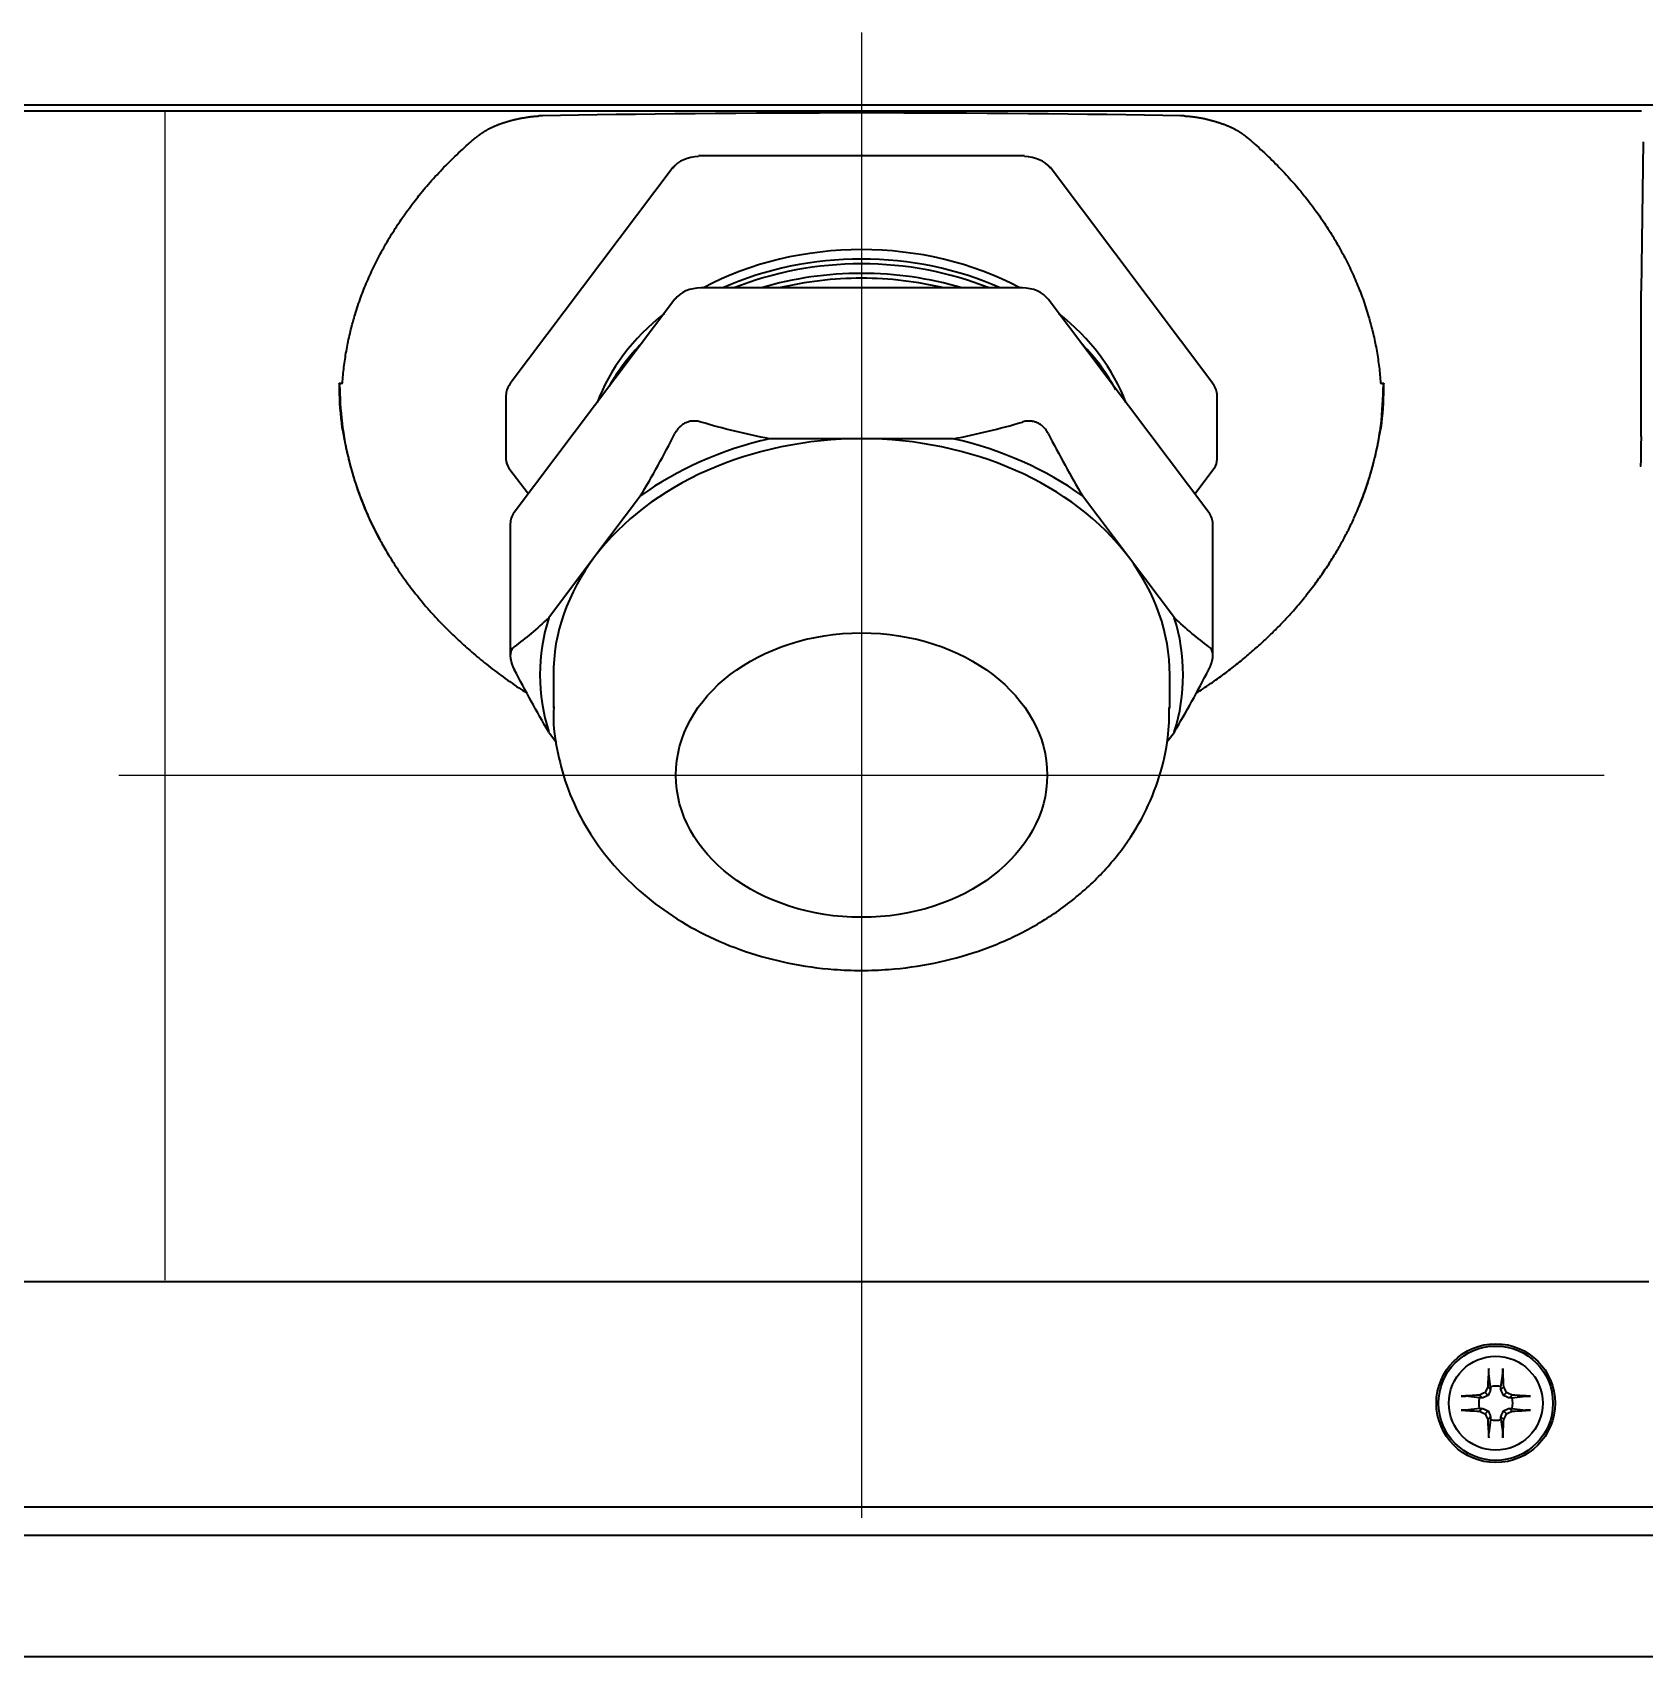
# Model space of a CAD drawing. Header units: inches. Extents: x 90 to 4161, y -506 to 3104.
# Drawn here: x 204.9 to 313.4, y 1192.2 to 1301.6 of the extents above; entities that cross this region are included whole.
import ezdxf

# ---------------------------------------------------------------- set-up
doc = ezdxf.new("R2010")
doc.units = ezdxf.units.IN
doc.layers.add('1', color=7, linetype='Continuous', true_color=0xffffff)

msp = doc.modelspace()

# ---------------------------------------------------------------- linework, layer by layer
at = {"color": 1}
for p, q in [((260.67, 1301.55), (260.67, 1201.55)), ((210.67, 1251.55), (310.67, 1251.55))]:
    msp.add_line(p, q, dxfattribs=at)
msp.add_line((213.78, 1217.54), (213.78, 1296.27))
at = {"layer": '1', "color": 7, "linetype": 'Continuous', "lineweight": 35}
for p, q in [((838.73, 1296.66), (92.01, 1296.66)), ((140.55, 1296.27), (313.18, 1296.27)), ((313.29, 1294.18), (313.15, 1284.15)), ((271.64, 1293.25), (249.7, 1293.25)), ((271.64, 1293.19), (271.64, 1293.25)), ((247.99, 1292.48), (237.02, 1277.92)), ((247.99, 1292.48), (247.97, 1292.42)), ((284.33, 1277.92), (273.36, 1292.48)), ((273.37, 1292.42), (273.36, 1292.48)), ((271.5, 1284.35), (249.85, 1284.35)), ((313.15, 1274.34), (313.15, 1284.15)), ((248.11, 1283.59), (237.29, 1269.22)), ((284.05, 1269.22), (273.23, 1283.59)), ((225.5, 1277.93), (225.5, 1277.56)), ((225.5, 1277.93), (225.72, 1277.93)), ((225.52, 1277.84), (225.5, 1277.93)), ((225.57, 1277.56), (225.52, 1277.84)), ((237.02, 1277.92), (237, 1277.87)), ((284.34, 1277.87), (284.33, 1277.92)), ((295.62, 1277.93), (295.84, 1277.93)), ((295.82, 1277.84), (295.77, 1277.56)), ((295.84, 1277.93), (295.82, 1277.84)), ((295.84, 1277.56), (295.84, 1277.93)), ((236.73, 1277.1), (236.73, 1272.82)), ((284.61, 1272.82), (284.61, 1277.1)), ((260.67, 1274.2), (254.49, 1274.2)), ((266.85, 1274.2), (260.67, 1274.2)), ((236.93, 1272.21), (238.24, 1270.48)), ((283.1, 1270.48), (284.41, 1272.21)), ((245.79, 1270.35), (242.7, 1266.25)), ((278.64, 1266.25), (275.55, 1270.35)), ((237.02, 1268.46), (237.02, 1259.58)), ((284.32, 1259.58), (284.32, 1268.46)), ((242.7, 1266.25), (239.61, 1262.15)), ((281.73, 1262.15), (278.64, 1266.25)), ((239.92, 1258.3), (239.92, 1256.05)), ((281.42, 1256.05), (281.42, 1258.3)), ((239.61, 1254.45), (240.14, 1253.75)), ((281.23, 1253.79), (281.73, 1254.45)), ((136.9, 1217.46), (313.67, 1217.46)), ((303.02, 1210.35), (302.9, 1211.27)), ((303.72, 1210.35), (303.84, 1211.27)), ((302.28, 1209.61), (301.36, 1209.73)), ((302.46, 1209.61), (302.27, 1209.8)), ((302.85, 1209.78), (302.65, 1209.98)), ((303.02, 1210.18), (302.84, 1210.37)), ((303.72, 1210.18), (303.91, 1210.37)), ((303.89, 1209.78), (304.09, 1209.98)), ((304.29, 1209.61), (304.48, 1209.8)), ((304.46, 1209.61), (305.38, 1209.73)), ((302.28, 1208.91), (301.36, 1208.79)), ((302.46, 1208.91), (302.27, 1208.73)), ((302.85, 1208.74), (302.65, 1208.54)), ((303.02, 1208.35), (302.84, 1208.16)), ((303.72, 1208.35), (303.91, 1208.16)), ((303.89, 1208.74), (304.09, 1208.54)), ((304.29, 1208.91), (304.48, 1208.73)), ((304.46, 1208.91), (305.38, 1208.79)), ((303.02, 1208.17), (302.9, 1207.25)), ((303.72, 1208.17), (303.84, 1207.25)), ((838.37, 1202.26), (92.37, 1202.26)), ((773.87, 1200.36), (156.87, 1200.36)), ((156.87, 1192.2), (773.87, 1192.2))]:
    msp.add_line(p, q, dxfattribs=at)
for radius in [4, 3.85, 3.16]:
    msp.add_circle((303.37, 1209.26), radius, dxfattribs=at)
for centre, radius, start, end in [((237.73, 1272.82), 1, 180, 217.0045), ((283.61, 1272.82), 1, 322.9955, 0), ((303.37, 1209.26), 1.15, 162.2011, 197.7989), ((303.37, 1209.26), 1.15, 72.2011, 107.7989), ((303.37, 1209.26), 1.15, 342.2011, 17.7989), ((303.37, 1209.26), 1.15, 252.2011, 287.7989)]:
    msp.add_arc(centre, radius, start, end, dxfattribs=at)
for centre, major_axis, ratio, start_param, end_param in [((260.67, 1295.2), (-35, 0), 0.026602, 4.051733, 5.373046), ((249.7, 1291.66), (-2, 0), 0.766044, 4.712389, 5.759587), ((271.64, 1291.66), (-2, 0), 0.766044, 3.665191, 4.712389), ((260.67, 1272.76), (18.5, 0), 0.766044, 0.957499, 2.184192), ((260.67, 1272.12), (18.5, 0), 0.766044, 1.041438, 2.100155), ((260.67, 1271.8), (18.5, 0), 0.766044, 1.570796, 2.053522), ((260.67, 1271.8), (18.5, 0), 0.766044, 1.088071, 1.570796), ((260.67, 1271.16), (18.5, 0), 0.766044, 1.197536, 1.944057), ((260.67, 1270.83), (18.5, 0), 0.766044, 1.570796, 1.876022), ((260.67, 1270.83), (18.5, 0), 0.766044, 1.265571, 1.570796), ((249.85, 1282.82), (-2, 0), 0.766044, 4.71239, 5.759585), ((260.67, 1270.19), (18.5, 0), 0.766044, 1.529857, 1.611833), ((271.5, 1282.82), (-2, 0), 0.766044, 3.665193, 4.712388), ((260.67, 1272.76), (18.5, 0), 0.766044, 2.371117, 2.864936), ((260.67, 1272.76), (18.5, 0), 0.766044, 0.276755, 0.770574), ((260.67, 1272.12), (18.5, 0), 0.766044, 2.494228, 2.73348), ((260.67, 1272.12), (18.5, 0), 0.766044, 0.388478, 0.639216), ((238.73, 1277.1), (-2, 0), 0.766044, 5.759587, 6.283185), ((282.61, 1277.1), (-2, 0), 0.766044, 3.141593, 3.665191), ((260.67, 1258.3), (20.75, 0), 0.766044, 1.570796, 2.617994), ((260.67, 1258.3), (21.65, 0), 0.766044, 1.860245, 2.328545), ((260.67, 1258.3), (20.75, 0), 0.766044, 0.523599, 1.570796), ((260.67, 1258.3), (21.65, 0), 0.766044, 0.813047, 1.281348), ((239.02, 1268.46), (-2, 0), 0.766044, 5.759588, 6.283185), ((282.32, 1268.46), (2, 0), 0.766044, 0, 0.523597), ((260.67, 1258.3), (20.75, 0), 0.766044, 2.617994, 3.141593), ((260.67, 1258.3), (20.75, 0), 0.766044, 0, 0.523599), ((260.67, 1258.3), (21.65, 0), 0.766044, 2.907442, 3.375743), ((260.67, 1258.3), (21.65, 0), 0.766044, 6.049035, 6.517336), ((303.07, 1209.27), (0.07, 3.73), 0.072244, 0.900133, 1.272854), ((303.67, 1209.27), (0.07, -3.73), 0.072244, 1.868738, 2.24146), ((303.37, 1209.56), (3.73, 0.07), 0.072244, 1.868738, 2.24146), ((303.11, 1209.82), (3.34, 1.56), 0.094201, 1.665412, 1.782277), ((302.82, 1209.52), (1.56, 3.34), 0.094201, 1.359315, 1.476181), ((303.93, 1209.52), (1.56, -3.34), 0.094201, 1.665412, 1.782277), ((303.63, 1209.82), (3.34, -1.56), 0.094201, 1.359315, 1.476181), ((303.38, 1209.56), (3.73, -0.07), 0.072244, 0.900133, 1.272854), ((303.37, 1208.96), (-3.73, 0.07), 0.072244, 0.900133, 1.272854), ((303.11, 1208.71), (-3.34, 1.56), 0.094201, 1.359315, 1.476181), ((302.82, 1209), (-1.56, 3.34), 0.094201, 1.665412, 1.782277), ((303.93, 1209), (-1.56, -3.34), 0.094201, 1.359315, 1.476181), ((303.63, 1208.71), (-3.34, -1.56), 0.094201, 1.665412, 1.782277), ((303.38, 1208.96), (-3.73, -0.07), 0.072244, 1.868738, 2.24146), ((303.07, 1209.26), (-0.07, 3.73), 0.072244, 1.868738, 2.24146), ((303.67, 1209.26), (-0.07, -3.73), 0.072244, 0.900133, 1.272854)]:
    msp.add_ellipse(centre, major_axis=major_axis, ratio=ratio, start_param=start_param, end_param=end_param, dxfattribs=at)
msp.add_ellipse((260.67, 1251.55), major_axis=(12.5, 0), ratio=0.766044, dxfattribs=at)
for points, knots in [([(236.3, 1295.38), (236.31, 1295.38), (236.34, 1295.4), (236.39, 1295.41), (236.43, 1295.43), (236.48, 1295.44), (236.53, 1295.46), (236.57, 1295.48), (236.62, 1295.49), (236.67, 1295.51), (236.71, 1295.52), (236.76, 1295.53), (236.8, 1295.55), (236.85, 1295.56), (236.9, 1295.58), (236.94, 1295.59), (236.99, 1295.6), (237.04, 1295.62), (237.08, 1295.63), (237.13, 1295.64), (237.18, 1295.65), (237.22, 1295.67), (237.27, 1295.68), (237.32, 1295.69), (237.36, 1295.7), (237.41, 1295.71), (237.46, 1295.72), (237.51, 1295.73), (237.55, 1295.74), (237.6, 1295.75), (237.65, 1295.76), (237.69, 1295.77), (237.75, 1295.78), (237.8, 1295.79), (237.86, 1295.8), (237.92, 1295.81), (237.98, 1295.82), (238.04, 1295.83), (238.1, 1295.84), (238.16, 1295.85), (238.21, 1295.86), (238.27, 1295.87), (238.32, 1295.87), (238.37, 1295.88), (238.43, 1295.89), (238.48, 1295.89), (238.53, 1295.9), (238.58, 1295.9), (238.63, 1295.91), (238.68, 1295.91), (238.73, 1295.92), (238.77, 1295.92), (238.82, 1295.92), (238.86, 1295.92), (238.91, 1295.93), (238.94, 1295.93), (238.95, 1295.93)], [0, 0, 0, 0, 0.016857, 0.033725, 0.050604, 0.067494, 0.084394, 0.101306, 0.118228, 0.135162, 0.152106, 0.169061, 0.186027, 0.203004, 0.219992, 0.236991, 0.254001, 0.271022, 0.288054, 0.305096, 0.32215, 0.339214, 0.35629, 0.373376, 0.390474, 0.407582, 0.424701, 0.441831, 0.458973, 0.476125, 0.493288, 0.510462, 0.527648, 0.550154, 0.572472, 0.594602, 0.616547, 0.638308, 0.659884, 0.681279, 0.702493, 0.723527, 0.744383, 0.765063, 0.785567, 0.805898, 0.826056, 0.846043, 0.865862, 0.885513, 0.904998, 0.924319, 0.943478, 0.962477, 0.981317, 1, 1, 1, 1]), ([(239.2, 1295.93), (239.19, 1295.93), (239.17, 1295.93), (239.14, 1295.93), (239.12, 1295.93), (239.09, 1295.93), (239.07, 1295.93), (239.04, 1295.93), (239.02, 1295.93), (239, 1295.93), (238.97, 1295.93), (238.96, 1295.93), (238.95, 1295.93)], [0, 0, 0, 0, 0.113118, 0.22333, 0.330633, 0.435022, 0.536494, 0.635045, 0.730672, 0.823375, 0.913151, 1, 1, 1, 1]), ([(282.39, 1295.93), (282.38, 1295.93), (282.36, 1295.93), (282.33, 1295.93), (282.31, 1295.93), (282.28, 1295.93), (282.25, 1295.93), (282.22, 1295.93), (282.2, 1295.93), (282.17, 1295.93), (282.16, 1295.93), (282.15, 1295.93)], [0, 0, 0, 0, 0.119493, 0.236892, 0.352196, 0.465404, 0.576517, 0.685532, 0.792451, 0.897274, 1, 1, 1, 1]), ([(282.39, 1295.93), (282.4, 1295.93), (282.41, 1295.93), (282.44, 1295.93), (282.46, 1295.93), (282.48, 1295.92), (282.51, 1295.92), (282.53, 1295.92), (282.55, 1295.92), (282.58, 1295.92), (282.6, 1295.92), (282.63, 1295.92), (282.66, 1295.91), (282.68, 1295.91), (282.71, 1295.91), (282.74, 1295.91), (282.76, 1295.91), (282.79, 1295.9), (282.82, 1295.9), (282.85, 1295.9), (282.88, 1295.89), (282.91, 1295.89), (282.94, 1295.89), (282.97, 1295.88), (283, 1295.88), (283.03, 1295.87), (283.07, 1295.87), (283.1, 1295.87), (283.13, 1295.86), (283.17, 1295.86), (283.2, 1295.85), (283.23, 1295.85), (283.27, 1295.84), (283.3, 1295.83), (283.34, 1295.83), (283.38, 1295.82), (283.41, 1295.82), (283.45, 1295.81), (283.49, 1295.8), (283.53, 1295.8), (283.56, 1295.79), (283.62, 1295.78), (283.69, 1295.76), (283.77, 1295.75), (283.85, 1295.73), (283.94, 1295.71), (284.02, 1295.69), (284.1, 1295.67), (284.19, 1295.64), (284.27, 1295.62), (284.36, 1295.6), (284.44, 1295.57), (284.53, 1295.55), (284.61, 1295.52), (284.7, 1295.5), (284.79, 1295.47), (284.87, 1295.44), (284.96, 1295.41), (285.02, 1295.39), (285.05, 1295.38)], [0, 0, 0, 0, 0.009312, 0.018748, 0.028308, 0.037992, 0.047801, 0.057735, 0.067795, 0.077981, 0.088293, 0.098732, 0.109297, 0.11999, 0.130811, 0.141759, 0.152835, 0.164039, 0.175372, 0.186834, 0.198425, 0.210145, 0.221994, 0.233973, 0.246083, 0.258322, 0.270691, 0.283191, 0.295822, 0.308583, 0.321476, 0.334499, 0.347654, 0.360941, 0.374359, 0.387909, 0.40159, 0.415404, 0.42935, 0.443428, 0.457639, 0.471983, 0.502577, 0.533229, 0.56394, 0.594708, 0.625534, 0.656419, 0.687362, 0.718362, 0.749422, 0.780539, 0.811715, 0.842949, 0.874242, 0.905594, 0.937004, 0.968473, 1, 1, 1, 1]), ([(234.73, 1294.5), (234.74, 1294.51), (234.76, 1294.52), (234.78, 1294.54), (234.81, 1294.56), (234.83, 1294.58), (234.86, 1294.6), (234.88, 1294.62), (234.91, 1294.64), (234.94, 1294.66), (234.96, 1294.68), (234.99, 1294.7), (235.02, 1294.72), (235.04, 1294.74), (235.07, 1294.76), (235.1, 1294.78), (235.13, 1294.8), (235.15, 1294.81), (235.18, 1294.83), (235.21, 1294.85), (235.24, 1294.87), (235.27, 1294.89), (235.3, 1294.91), (235.33, 1294.92), (235.36, 1294.94), (235.39, 1294.96), (235.42, 1294.98), (235.45, 1294.99), (235.48, 1295.01), (235.51, 1295.03), (235.54, 1295.05), (235.58, 1295.06), (235.61, 1295.08), (235.64, 1295.1), (235.67, 1295.11), (235.71, 1295.13), (235.74, 1295.14), (235.77, 1295.16), (235.8, 1295.18), (235.84, 1295.19), (235.87, 1295.21), (235.91, 1295.22), (235.94, 1295.24), (235.97, 1295.25), (236.01, 1295.27), (236.04, 1295.28), (236.08, 1295.3), (236.12, 1295.31), (236.15, 1295.32), (236.19, 1295.34), (236.22, 1295.35), (236.26, 1295.37), (236.28, 1295.37), (236.3, 1295.38)], [0, 0, 0, 0, 0.017555, 0.035187, 0.052894, 0.070679, 0.08854, 0.106479, 0.124496, 0.142592, 0.160767, 0.17902, 0.197354, 0.215767, 0.234261, 0.252836, 0.271492, 0.29023, 0.309049, 0.327951, 0.346936, 0.366003, 0.385154, 0.404388, 0.423707, 0.44311, 0.462598, 0.48217, 0.501829, 0.521572, 0.541402, 0.561318, 0.581321, 0.60141, 0.621587, 0.641852, 0.662204, 0.682644, 0.703172, 0.72379, 0.744496, 0.765291, 0.786176, 0.80715, 0.828215, 0.849369, 0.870614, 0.89195, 0.913377, 0.934896, 0.956505, 0.978207, 1, 1, 1, 1]), ([(285.05, 1295.38), (285.06, 1295.37), (285.08, 1295.37), (285.12, 1295.35), (285.15, 1295.34), (285.19, 1295.33), (285.22, 1295.31), (285.25, 1295.3), (285.29, 1295.28), (285.32, 1295.27), (285.36, 1295.26), (285.39, 1295.24), (285.42, 1295.23), (285.46, 1295.21), (285.49, 1295.2), (285.52, 1295.18), (285.55, 1295.17), (285.58, 1295.15), (285.62, 1295.14), (285.65, 1295.12), (285.68, 1295.11), (285.71, 1295.09), (285.74, 1295.08), (285.77, 1295.06), (285.8, 1295.04), (285.83, 1295.03), (285.86, 1295.01), (285.89, 1294.99), (285.92, 1294.98), (285.95, 1294.96), (285.98, 1294.94), (286.01, 1294.93), (286.04, 1294.91), (286.07, 1294.89), (286.1, 1294.87), (286.12, 1294.86), (286.15, 1294.84), (286.18, 1294.82), (286.21, 1294.8), (286.23, 1294.79), (286.26, 1294.77), (286.29, 1294.75), (286.31, 1294.73), (286.34, 1294.71), (286.36, 1294.69), (286.39, 1294.67), (286.42, 1294.66), (286.44, 1294.64), (286.47, 1294.62), (286.49, 1294.6), (286.52, 1294.58), (286.54, 1294.56), (286.56, 1294.54), (286.59, 1294.52), (286.6, 1294.51), (286.61, 1294.5)], [0, 0, 0, 0, 0.020973, 0.041861, 0.062664, 0.083382, 0.104016, 0.124565, 0.145031, 0.165412, 0.18571, 0.205924, 0.226055, 0.246103, 0.266068, 0.285951, 0.305752, 0.325471, 0.345108, 0.364663, 0.384137, 0.403531, 0.422843, 0.442075, 0.461227, 0.4803, 0.499292, 0.518205, 0.537039, 0.555795, 0.574471, 0.59307, 0.611591, 0.630034, 0.6484, 0.666689, 0.684901, 0.703038, 0.721098, 0.739082, 0.756991, 0.774825, 0.792584, 0.810269, 0.82788, 0.845417, 0.862881, 0.880273, 0.897591, 0.914838, 0.932012, 0.949115, 0.966147, 0.983109, 1, 1, 1, 1]), ([(228.24, 1267.41), (227.39, 1269), (226.73, 1270.65), (225.82, 1274.05), (225.58, 1275.79), (225.57, 1277.56)], [0, 0, 0, 0, 0.495523, 0.495523, 1, 1, 1, 1]), ([(295.77, 1277.56), (295.76, 1276.6), (295.69, 1275.66), (295.49, 1274.26), (295.36, 1273.56), (295.2, 1272.88), (295.09, 1272.42), (295.03, 1272.2), (294.83, 1271.52), (294.69, 1271.07), (294.46, 1270.41), (294.37, 1270.19), (294.25, 1269.87), (294.21, 1269.76), (294.17, 1269.66)], [0, 0, 0, 0, 0.348554, 0.348554, 0.52283, 0.609969, 0.609969, 0.697107, 0.697107, 0.871384, 0.871384, 0.958522, 0.958522, 1, 1, 1, 1]), ([(249.85, 1275.32), (249.76, 1275.35), (249.68, 1275.37), (249.51, 1275.39), (249.43, 1275.39), (249.32, 1275.39), (249.3, 1275.39), (249.26, 1275.38), (249.19, 1275.38), (249.13, 1275.37), (249.01, 1275.34), (248.93, 1275.31), (248.83, 1275.27), (248.81, 1275.26), (248.77, 1275.24), (248.71, 1275.21), (248.62, 1275.15), (248.55, 1275.1), (248.5, 1275.06), (248.49, 1275.04), (248.45, 1275.01), (248.44, 1275), (248.36, 1274.92), (248.3, 1274.85), (248.2, 1274.71), (248.16, 1274.64), (248.11, 1274.56)], [0, 0, 0, 0, 0.125, 0.125, 0.25, 0.25, 0.28125, 0.28125, 0.3125, 0.375, 0.375, 0.5, 0.5, 0.53125, 0.53125, 0.5625, 0.625, 0.6875, 0.6875, 0.71875, 0.71875, 0.75, 0.75, 0.875, 0.875, 1, 1, 1, 1]), ([(254.49, 1274.2), (253.69, 1274.34), (252.91, 1274.51), (251.36, 1274.89), (250.6, 1275.1), (249.85, 1275.32)], [0, 0, 0, 0, 0.5, 0.5, 1, 1, 1, 1]), ([(266.85, 1274.2), (267.65, 1274.34), (268.43, 1274.51), (269.98, 1274.89), (270.74, 1275.1), (271.5, 1275.32)], [0, 0, 0, 0, 0.5, 0.5, 1, 1, 1, 1]), ([(273.23, 1274.56), (273.19, 1274.64), (273.14, 1274.71), (273.04, 1274.85), (272.98, 1274.92), (272.9, 1275), (272.89, 1275.01), (272.86, 1275.04), (272.81, 1275.09), (272.76, 1275.13), (272.65, 1275.2), (272.58, 1275.24), (272.48, 1275.28), (272.46, 1275.29), (272.42, 1275.31), (272.36, 1275.33), (272.25, 1275.36), (272.17, 1275.37), (272.11, 1275.38), (272.09, 1275.38), (272.04, 1275.39), (272.02, 1275.39), (271.92, 1275.39), (271.83, 1275.39), (271.66, 1275.37), (271.58, 1275.35), (271.5, 1275.32)], [0, 0, 0, 0, 0.125, 0.125, 0.25, 0.25, 0.28125, 0.28125, 0.3125, 0.375, 0.375, 0.5, 0.5, 0.53125, 0.53125, 0.5625, 0.625, 0.6875, 0.6875, 0.71875, 0.71875, 0.75, 0.75, 0.875, 0.875, 1, 1, 1, 1]), ([(225.69, 1274.94), (225.69, 1274.94), (225.69, 1274.94), (225.69, 1274.94), (225.69, 1274.94), (225.69, 1274.93), (225.69, 1274.93), (225.69, 1274.93), (225.69, 1274.93), (225.7, 1274.92), (225.7, 1274.92), (225.7, 1274.92), (225.7, 1274.91), (225.7, 1274.91), (225.7, 1274.91), (225.7, 1274.9), (225.7, 1274.9), (225.7, 1274.89), (225.71, 1274.89), (225.71, 1274.88), (225.71, 1274.88), (225.71, 1274.87), (225.71, 1274.87), (225.71, 1274.86), (225.71, 1274.85), (225.72, 1274.85), (225.72, 1274.84), (225.72, 1274.83), (225.72, 1274.82), (225.72, 1274.82), (225.72, 1274.81), (225.73, 1274.8), (225.73, 1274.79), (225.73, 1274.78), (225.73, 1274.78), (225.73, 1274.77), (225.73, 1274.76), (225.74, 1274.75), (225.74, 1274.74), (225.74, 1274.73), (225.74, 1274.72), (225.74, 1274.71), (225.75, 1274.7), (225.75, 1274.69), (225.75, 1274.67), (225.75, 1274.66), (225.75, 1274.65), (225.76, 1274.64), (225.76, 1274.63), (225.76, 1274.61), (225.76, 1274.6), (225.77, 1274.59), (225.77, 1274.58), (225.77, 1274.56), (225.78, 1274.49), (225.81, 1274.35), (225.86, 1274.09), (225.92, 1273.77), (225.99, 1273.45), (226.06, 1273.13), (226.14, 1272.82), (226.22, 1272.47), (226.33, 1272.08), (226.45, 1271.66), (226.6, 1271.18), (226.79, 1270.64), (227.02, 1270.02), (227.3, 1269.33), (227.64, 1268.58), (228.04, 1267.77), (228.51, 1266.89), (229.08, 1265.95), (229.75, 1264.94), (230.55, 1263.87), (231.32, 1262.92), (232.05, 1262.11), (232.71, 1261.42), (233.47, 1260.69), (234.33, 1259.91), (235.3, 1259.09), (236.4, 1258.25), (237.35, 1257.58), (237.94, 1257.2), (238.11, 1257.09)], [0, 0, 0, 0, 0.001377, 0.002749, 0.004117, 0.005482, 0.006843, 0.0082, 0.009553, 0.010902, 0.012248, 0.01359, 0.014928, 0.016263, 0.017595, 0.018923, 0.020247, 0.021569, 0.022887, 0.024202, 0.025514, 0.026822, 0.028128, 0.029431, 0.03073, 0.032027, 0.033321, 0.034612, 0.035901, 0.037187, 0.03847, 0.039751, 0.041029, 0.042305, 0.043579, 0.04485, 0.046119, 0.047386, 0.04865, 0.049913, 0.051174, 0.052432, 0.053689, 0.054944, 0.056198, 0.057449, 0.058699, 0.059948, 0.061195, 0.06244, 0.063685, 0.064927, 0.066169, 0.067409, 0.068649, 0.085284, 0.103129, 0.122286, 0.142836, 0.157651, 0.173853, 0.191456, 0.210475, 0.230919, 0.252796, 0.279229, 0.308727, 0.34129, 0.376915, 0.415592, 0.456962, 0.502664, 0.552699, 0.607075, 0.665805, 0.699418, 0.73666, 0.777593, 0.822289, 0.870655, 0.922456, 0.97756, 1, 1, 1, 1]), ([(245.79, 1270.35), (246.19, 1271.02), (246.58, 1271.71), (247.36, 1273.12), (247.74, 1273.83), (248.11, 1274.56)], [0, 0, 0, 0, 0.5, 0.5, 1, 1, 1, 1]), ([(273.23, 1274.56), (273.61, 1273.83), (273.99, 1273.12), (274.76, 1271.71), (275.15, 1271.02), (275.55, 1270.35)], [0, 0, 0, 0, 0.5, 0.5, 1, 1, 1, 1]), ([(283.21, 1257.07), (283.25, 1257.09), (283.61, 1257.33), (284.28, 1257.78), (285.19, 1258.43), (286.02, 1259.08), (286.79, 1259.72), (287.5, 1260.34), (288.15, 1260.95), (288.75, 1261.55), (289.3, 1262.12), (289.92, 1262.81), (290.59, 1263.61), (291.28, 1264.52), (291.89, 1265.39), (292.42, 1266.21), (292.88, 1266.99), (293.31, 1267.77), (293.69, 1268.54), (294.03, 1269.3), (294.31, 1269.99), (294.55, 1270.62), (294.74, 1271.19), (294.91, 1271.72), (295.05, 1272.22), (295.17, 1272.66), (295.26, 1273.05), (295.35, 1273.42), (295.42, 1273.76), (295.48, 1274.08), (295.53, 1274.34), (295.56, 1274.49), (295.57, 1274.57), (295.58, 1274.6), (295.58, 1274.62), (295.59, 1274.65), (295.59, 1274.67), (295.6, 1274.69), (295.6, 1274.72), (295.6, 1274.74), (295.61, 1274.76), (295.61, 1274.77), (295.62, 1274.79), (295.62, 1274.81), (295.62, 1274.82), (295.63, 1274.84), (295.63, 1274.85), (295.63, 1274.87), (295.63, 1274.88), (295.64, 1274.89), (295.64, 1274.9), (295.64, 1274.91), (295.64, 1274.91), (295.65, 1274.92), (295.65, 1274.93), (295.65, 1274.93), (295.65, 1274.93), (295.65, 1274.94), (295.65, 1274.94)], [0, 0, 0, 0, 0.004725, 0.047919, 0.0893, 0.128931, 0.166838, 0.20303, 0.237514, 0.270295, 0.301376, 0.330757, 0.379717, 0.425923, 0.469337, 0.509931, 0.547691, 0.582615, 0.621839, 0.657803, 0.690564, 0.720096, 0.74633, 0.77255, 0.796703, 0.818791, 0.838838, 0.85688, 0.877549, 0.896796, 0.914712, 0.931407, 0.933935, 0.936467, 0.939005, 0.941548, 0.944098, 0.946654, 0.949218, 0.95179, 0.95437, 0.956959, 0.959558, 0.962167, 0.964786, 0.967416, 0.970057, 0.97271, 0.975376, 0.978054, 0.980746, 0.983452, 0.986172, 0.988906, 0.991656, 0.994421, 0.997202, 1, 1, 1, 1]), ([(239.61, 1262.15), (239.21, 1261.77), (238.82, 1261.41), (238.05, 1260.77), (237.67, 1260.47), (237.29, 1260.19)], [0, 0, 0, 0, 0.5, 0.5, 1, 1, 1, 1]), ([(284.05, 1260.19), (283.68, 1260.47), (283.3, 1260.77), (282.52, 1261.41), (282.13, 1261.77), (281.73, 1262.15)], [0, 0, 0, 0, 0.5, 0.5, 1, 1, 1, 1]), ([(237.29, 1260.19), (237.25, 1260.16), (237.21, 1260.13), (237.14, 1260.05), (237.12, 1260), (237.09, 1259.94), (237.08, 1259.92), (237.07, 1259.9), (237.06, 1259.86), (237.04, 1259.81), (237.03, 1259.72), (237.02, 1259.66), (237.02, 1259.57), (237.02, 1259.55), (237.02, 1259.52), (237.03, 1259.46), (237.04, 1259.37), (237.05, 1259.29), (237.07, 1259.24), (237.07, 1259.22), (237.08, 1259.18), (237.09, 1259.16), (237.12, 1259.06), (237.14, 1258.98), (237.21, 1258.82), (237.25, 1258.74), (237.29, 1258.66)], [0, 0, 0, 0, 0.125, 0.125, 0.25, 0.25, 0.28125, 0.28125, 0.3125, 0.375, 0.375, 0.5, 0.5, 0.53125, 0.53125, 0.5625, 0.625, 0.6875, 0.6875, 0.71875, 0.71875, 0.75, 0.75, 0.875, 0.875, 1, 1, 1, 1]), ([(284.05, 1258.66), (284.1, 1258.74), (284.13, 1258.82), (284.2, 1258.98), (284.23, 1259.06), (284.26, 1259.16), (284.26, 1259.18), (284.27, 1259.22), (284.29, 1259.27), (284.3, 1259.33), (284.32, 1259.44), (284.32, 1259.52), (284.32, 1259.6), (284.32, 1259.62), (284.32, 1259.65), (284.32, 1259.7), (284.31, 1259.78), (284.29, 1259.84), (284.28, 1259.88), (284.27, 1259.9), (284.26, 1259.92), (284.26, 1259.94), (284.23, 1260), (284.2, 1260.05), (284.13, 1260.13), (284.1, 1260.16), (284.05, 1260.19)], [0, 0, 0, 0, 0.125, 0.125, 0.25, 0.25, 0.28125, 0.28125, 0.3125, 0.375, 0.375, 0.5, 0.5, 0.53125, 0.53125, 0.5625, 0.625, 0.6875, 0.6875, 0.71875, 0.71875, 0.75, 0.75, 0.875, 0.875, 1, 1, 1, 1]), ([(239.61, 1254.45), (239.21, 1255.13), (238.82, 1255.82), (238.05, 1257.22), (237.67, 1257.94), (237.29, 1258.66)], [0, 0, 0, 0, 0.5, 0.5, 1, 1, 1, 1]), ([(281.73, 1254.45), (282.13, 1255.13), (282.52, 1255.82), (283.3, 1257.22), (283.68, 1257.94), (284.05, 1258.66)], [0, 0, 0, 0, 0.5, 0.5, 1, 1, 1, 1]), ([(239.96, 1256.18), (239.94, 1256), (239.88, 1254.95), (240.17, 1253.03), (240.87, 1250.51), (242.01, 1248.13), (243.53, 1245.94), (245.41, 1243.95), (247.61, 1242.21), (250.1, 1240.75), (252.84, 1239.62), (255.76, 1238.83), (258.41, 1238.46), (260.05, 1238.4), (260.67, 1238.4)], [0, 0, 0, 0, 0.018816, 0.108231, 0.197084, 0.286035, 0.375753, 0.466742, 0.559257, 0.653266, 0.748509, 0.844639, 0.941368, 1, 1, 1, 1]), ([(260.67, 1238.4), (261.28, 1238.4), (262.92, 1238.46), (265.58, 1238.83), (268.57, 1239.64), (271.39, 1240.83), (273.99, 1242.38), (276.29, 1244.27), (278.22, 1246.45), (279.74, 1248.85), (280.78, 1251.42), (281.34, 1253.86), (281.4, 1255.43), (281.38, 1256.11)], [0, 0, 0, 0, 0.057699, 0.155537, 0.253871, 0.352602, 0.451502, 0.550122, 0.647824, 0.743974, 0.838178, 0.93042, 1, 1, 1, 1]), ([(302.9, 1211.27), (302.9, 1211.28), (302.9, 1211.29), (302.9, 1211.3), (302.9, 1211.31), (302.9, 1211.32), (302.9, 1211.33), (302.9, 1211.34), (302.9, 1211.36), (302.9, 1211.36), (302.9, 1211.39), (302.9, 1211.4), (302.9, 1211.42), (302.9, 1211.43), (302.9, 1211.44), (302.9, 1211.46), (302.9, 1211.48), (302.9, 1211.49), (302.9, 1211.5), (302.9, 1211.52), (302.9, 1211.53), (302.9, 1211.56), (302.9, 1211.57), (302.9, 1211.59)], [0, 0, 0, 0, 0.125, 0.125, 0.1875, 0.1875, 0.25, 0.3125, 0.3125, 0.375, 0.375, 0.5, 0.5, 0.5625, 0.5625, 0.625, 0.6875, 0.6875, 0.75, 0.75, 0.875, 0.875, 1, 1, 1, 1]), ([(303.84, 1211.59), (303.84, 1211.57), (303.84, 1211.56), (303.84, 1211.53), (303.84, 1211.52), (303.84, 1211.49), (303.84, 1211.48), (303.84, 1211.45), (303.84, 1211.44), (303.84, 1211.43), (303.84, 1211.41), (303.84, 1211.4), (303.84, 1211.39), (303.84, 1211.38), (303.84, 1211.36), (303.84, 1211.34), (303.84, 1211.33), (303.84, 1211.32), (303.84, 1211.31), (303.84, 1211.3), (303.84, 1211.29), (303.84, 1211.28), (303.84, 1211.28), (303.84, 1211.27)], [0, 0, 0, 0, 0.125, 0.125, 0.25, 0.25, 0.375, 0.375, 0.4375, 0.4375, 0.5, 0.5625, 0.5625, 0.625, 0.625, 0.75, 0.75, 0.8125, 0.8125, 0.875, 0.9375, 0.9375, 1, 1, 1, 1]), ([(301.05, 1209.73), (301.06, 1209.73), (301.07, 1209.73), (301.1, 1209.73), (301.11, 1209.73), (301.14, 1209.73), (301.16, 1209.73), (301.18, 1209.73), (301.19, 1209.73), (301.2, 1209.73), (301.22, 1209.73), (301.23, 1209.73), (301.25, 1209.73), (301.25, 1209.73), (301.28, 1209.73), (301.29, 1209.73), (301.31, 1209.73), (301.31, 1209.73), (301.32, 1209.73), (301.33, 1209.73), (301.34, 1209.73), (301.35, 1209.73), (301.36, 1209.73), (301.36, 1209.73)], [0, 0, 0, 0, 0.125, 0.125, 0.25, 0.25, 0.375, 0.375, 0.4375, 0.4375, 0.5, 0.5625, 0.5625, 0.625, 0.625, 0.75, 0.75, 0.8125, 0.8125, 0.875, 0.9375, 0.9375, 1, 1, 1, 1]), ([(302.85, 1209.78), (302.78, 1209.75), (302.72, 1209.72), (302.59, 1209.66), (302.52, 1209.64), (302.46, 1209.61)], [0, 0, 0, 0, 0.5, 0.5, 1, 1, 1, 1]), ([(303.02, 1210.18), (303, 1210.11), (302.97, 1210.05), (302.91, 1209.91), (302.88, 1209.85), (302.85, 1209.78)], [0, 0, 0, 0, 0.5, 0.5, 1, 1, 1, 1]), ([(303.89, 1209.78), (303.86, 1209.85), (303.83, 1209.91), (303.77, 1210.05), (303.75, 1210.11), (303.72, 1210.18)], [0, 0, 0, 0, 0.5, 0.5, 1, 1, 1, 1]), ([(304.29, 1209.61), (304.22, 1209.64), (304.16, 1209.66), (304.02, 1209.72), (303.96, 1209.75), (303.89, 1209.78)], [0, 0, 0, 0, 0.5, 0.5, 1, 1, 1, 1]), ([(305.38, 1209.73), (305.39, 1209.73), (305.4, 1209.73), (305.41, 1209.73), (305.42, 1209.73), (305.43, 1209.73), (305.44, 1209.73), (305.45, 1209.73), (305.47, 1209.73), (305.47, 1209.73), (305.5, 1209.73), (305.51, 1209.73), (305.53, 1209.73), (305.54, 1209.73), (305.55, 1209.73), (305.57, 1209.73), (305.59, 1209.73), (305.6, 1209.73), (305.61, 1209.73), (305.63, 1209.73), (305.64, 1209.73), (305.67, 1209.73), (305.68, 1209.73), (305.7, 1209.73)], [0, 0, 0, 0, 0.125, 0.125, 0.1875, 0.1875, 0.25, 0.3125, 0.3125, 0.375, 0.375, 0.5, 0.5, 0.5625, 0.5625, 0.625, 0.6875, 0.6875, 0.75, 0.75, 0.875, 0.875, 1, 1, 1, 1]), ([(301.36, 1208.79), (301.35, 1208.79), (301.34, 1208.79), (301.33, 1208.79), (301.32, 1208.79), (301.31, 1208.79), (301.3, 1208.79), (301.29, 1208.79), (301.28, 1208.79), (301.27, 1208.79), (301.25, 1208.79), (301.23, 1208.79), (301.21, 1208.79), (301.2, 1208.79), (301.19, 1208.79), (301.17, 1208.79), (301.16, 1208.79), (301.14, 1208.79), (301.13, 1208.79), (301.11, 1208.79), (301.1, 1208.79), (301.07, 1208.79), (301.06, 1208.79), (301.05, 1208.79)], [0, 0, 0, 0, 0.125, 0.125, 0.1875, 0.1875, 0.25, 0.3125, 0.3125, 0.375, 0.375, 0.5, 0.5, 0.5625, 0.5625, 0.625, 0.6875, 0.6875, 0.75, 0.75, 0.875, 0.875, 1, 1, 1, 1]), ([(302.46, 1208.91), (302.52, 1208.89), (302.59, 1208.86), (302.72, 1208.8), (302.78, 1208.77), (302.85, 1208.74)], [0, 0, 0, 0, 0.5, 0.5, 1, 1, 1, 1]), ([(302.85, 1208.74), (302.88, 1208.68), (302.91, 1208.61), (302.97, 1208.48), (303, 1208.41), (303.02, 1208.35)], [0, 0, 0, 0, 0.5, 0.5, 1, 1, 1, 1]), ([(303.72, 1208.35), (303.75, 1208.41), (303.77, 1208.48), (303.83, 1208.61), (303.86, 1208.68), (303.89, 1208.74)], [0, 0, 0, 0, 0.5, 0.5, 1, 1, 1, 1]), ([(303.89, 1208.74), (303.96, 1208.77), (304.02, 1208.8), (304.16, 1208.86), (304.22, 1208.89), (304.29, 1208.91)], [0, 0, 0, 0, 0.5, 0.5, 1, 1, 1, 1]), ([(305.7, 1208.79), (305.68, 1208.79), (305.67, 1208.79), (305.64, 1208.79), (305.63, 1208.79), (305.6, 1208.79), (305.59, 1208.79), (305.56, 1208.79), (305.55, 1208.79), (305.54, 1208.79), (305.52, 1208.79), (305.51, 1208.79), (305.5, 1208.79), (305.49, 1208.79), (305.47, 1208.79), (305.45, 1208.79), (305.44, 1208.79), (305.43, 1208.79), (305.42, 1208.79), (305.41, 1208.79), (305.4, 1208.79), (305.39, 1208.79), (305.39, 1208.79), (305.38, 1208.79)], [0, 0, 0, 0, 0.125, 0.125, 0.25, 0.25, 0.375, 0.375, 0.4375, 0.4375, 0.5, 0.5625, 0.5625, 0.625, 0.625, 0.75, 0.75, 0.8125, 0.8125, 0.875, 0.9375, 0.9375, 1, 1, 1, 1]), ([(302.9, 1206.94), (302.9, 1206.95), (302.9, 1206.96), (302.9, 1206.99), (302.9, 1207), (302.9, 1207.03), (302.9, 1207.05), (302.9, 1207.07), (302.9, 1207.08), (302.9, 1207.09), (302.9, 1207.11), (302.9, 1207.12), (302.9, 1207.14), (302.9, 1207.14), (302.9, 1207.17), (302.9, 1207.18), (302.9, 1207.2), (302.9, 1207.2), (302.9, 1207.21), (302.9, 1207.22), (302.9, 1207.23), (302.9, 1207.24), (302.9, 1207.25), (302.9, 1207.25)], [0, 0, 0, 0, 0.125, 0.125, 0.25, 0.25, 0.375, 0.375, 0.4375, 0.4375, 0.5, 0.5625, 0.5625, 0.625, 0.625, 0.75, 0.75, 0.8125, 0.8125, 0.875, 0.9375, 0.9375, 1, 1, 1, 1]), ([(303.84, 1207.25), (303.84, 1207.24), (303.84, 1207.23), (303.84, 1207.22), (303.84, 1207.21), (303.84, 1207.2), (303.84, 1207.19), (303.84, 1207.18), (303.84, 1207.17), (303.84, 1207.16), (303.84, 1207.14), (303.84, 1207.12), (303.84, 1207.1), (303.84, 1207.09), (303.84, 1207.08), (303.84, 1207.06), (303.84, 1207.05), (303.84, 1207.03), (303.84, 1207.02), (303.84, 1207), (303.84, 1206.99), (303.84, 1206.96), (303.84, 1206.95), (303.84, 1206.94)], [0, 0, 0, 0, 0.125, 0.125, 0.1875, 0.1875, 0.25, 0.3125, 0.3125, 0.375, 0.375, 0.5, 0.5, 0.5625, 0.5625, 0.625, 0.6875, 0.6875, 0.75, 0.75, 0.875, 0.875, 1, 1, 1, 1])]:
    msp.add_open_spline(points, degree=3, knots=knots, dxfattribs=at)
for points, degree in [([(225.72, 1277.93), (226.04, 1282.55), (230.69, 1291.08), (234.73, 1294.5)], 2), ([(286.61, 1294.5), (290.66, 1291.08), (295.3, 1282.55), (295.62, 1277.93)], 2), ([(225.5, 1277.56), (225.51, 1276.68), (225.57, 1275.81), (225.69, 1274.94)], 3), ([(225.72, 1277.93), (225.65, 1277.9), (225.59, 1277.87), (225.52, 1277.84)], 3), ([(295.82, 1277.84), (295.76, 1277.87), (295.69, 1277.9), (295.62, 1277.93)], 3), ([(295.65, 1274.94), (295.77, 1275.81), (295.83, 1276.68), (295.84, 1277.56)], 3), ([(313.15, 1274.34), (313.15, 1273.94), (313.14, 1273.22), (313.13, 1272.66), (313.12, 1272.35), (313.11, 1272.34)], 2), ([(302.46, 1209.61), (302.4, 1209.61), (302.34, 1209.61), (302.28, 1209.61)], 3), ([(303.02, 1210.35), (303.02, 1210.29), (303.02, 1210.24), (303.02, 1210.18)], 3), ([(303.72, 1210.18), (303.72, 1210.24), (303.72, 1210.29), (303.72, 1210.35)], 3), ([(304.46, 1209.61), (304.4, 1209.61), (304.35, 1209.61), (304.29, 1209.61)], 3), ([(302.28, 1208.91), (302.34, 1208.91), (302.4, 1208.91), (302.46, 1208.91)], 3), ([(303.02, 1208.35), (303.02, 1208.29), (303.02, 1208.23), (303.02, 1208.17)], 3), ([(303.72, 1208.17), (303.72, 1208.23), (303.72, 1208.29), (303.72, 1208.35)], 3), ([(304.29, 1208.91), (304.35, 1208.91), (304.4, 1208.91), (304.46, 1208.91)], 3)]:
    msp.add_open_spline(points, degree=degree, dxfattribs=at)

doc.saveas('drawing.dxf')
